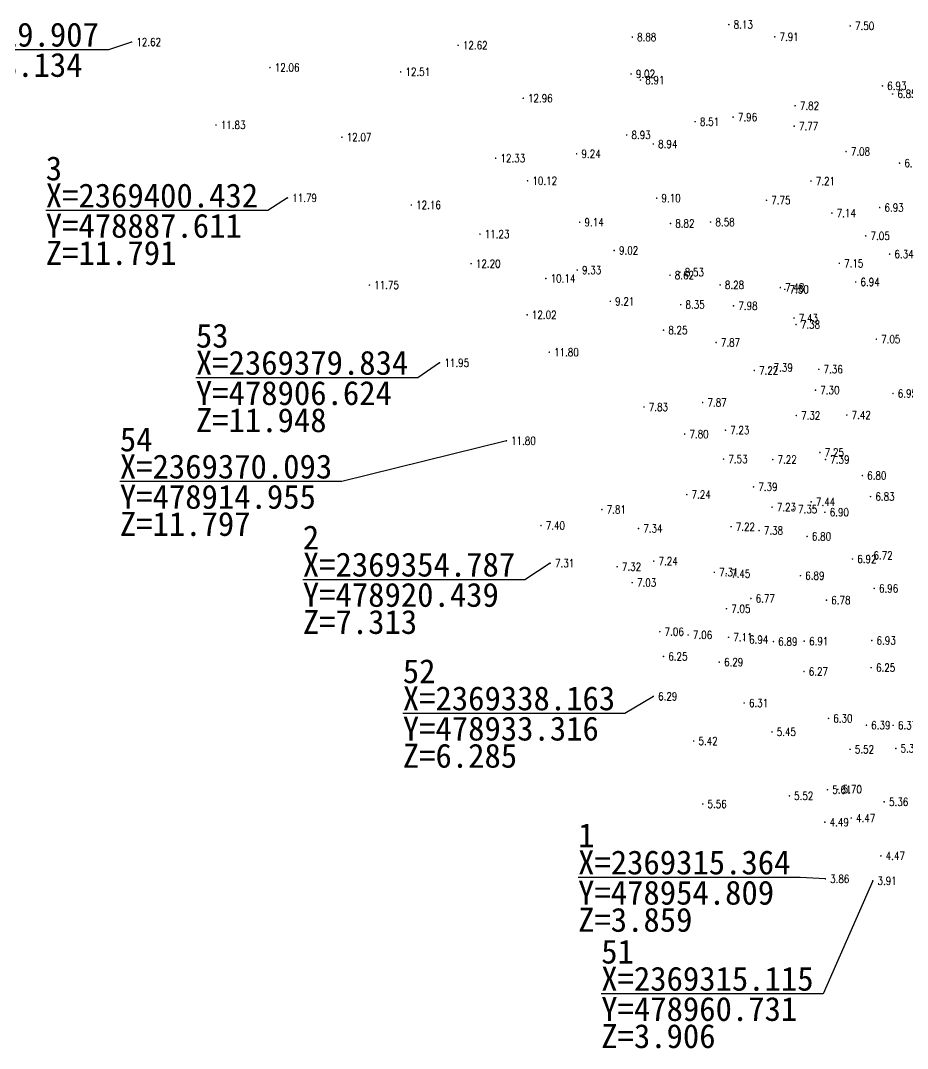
# Model space of a CAD drawing. Extents: x 478634 to 479141, y 2369294 to 2369803.
# Drawn here: x 478854.3 to 478965.1, y 2369294.2 to 2369422.6 of the extents above; entities that cross this region are included whole.
import ezdxf
from ezdxf.enums import TextEntityAlignment as Align

# ---------------------------------------------------------------- set-up
doc = ezdxf.new("R2010")
doc.units = 0
doc.header["$LTSCALE"] = 0.5
doc.layers.get('0').update_dxf_attribs({"linetype": 'CONTINUOUS'})
doc.layers.add('GCD', color=1, linetype='CONTINUOUS')
doc.styles.add('HZ', font='rs.shx', dxfattribs={"width": 0.8, "bigfont": 'hztxt.shx'})
doc.styles.add('宋体', font='')
doc.styles.get('宋体').set_extended_font_data('SimSun')

# ---------------------------------------------------------------- blocks, each defined once
blk = doc.blocks.new('GC200')
at = {"linetype": 'Continuous', "const_width": 0.2, "flags": 128}
blk.add_lwpolyline([(-0.1, 0, 1), (0.1, 0, 1)], format="xyb", close=True, dxfattribs=at)

msp = doc.modelspace()

# ---------------------------------------------------------------- linework, layer by layer
at = {"linetype": 'Continuous'}
for p, q in [((478865.25, 2369418.95), (478837.52, 2369418.95)), ((478868.13, 2369419.91, 12.62), (478865.25, 2369418.95)), ((478887.61, 2369400.43, 11.79), (478885.14, 2369398.85)), ((478885.14, 2369398.85), (478857.41, 2369398.85)), ((478906.62, 2369379.83, 11.95), (478903.9, 2369377.95)), ((478903.9, 2369377.95), (478876.17, 2369377.95)), ((478914.96, 2369370.09, 11.8), (478894.4, 2369364.99)), ((478894.4, 2369364.99), (478866.67, 2369364.99)), ((478920.44, 2369354.79, 7.31), (478917.26, 2369352.74)), ((478917.26, 2369352.74), (478889.53, 2369352.74)), ((478933.32, 2369338.16, 6.29), (478929.76, 2369336.03)), ((478929.76, 2369336.03), (478902.02, 2369336.03)), ((478951.65, 2369315.53), (478923.92, 2369315.53)), ((478954.81, 2369315.36, 3.86), (478951.65, 2369315.53)), ((478960.73, 2369315.12, 3.91), (478954.54, 2369301)), ((478954.54, 2369301), (478926.81, 2369301))]:
    msp.add_line(p, q, dxfattribs=at)

# ---------------------------------------------------------------- block references
at = {"layer": 'GCD', "linetype": 'Continuous'}
ref = msp.add_blockref('GC200', (478942.75, 2369422.09, 8.13), dxfattribs=dict(at, xscale=0.5, yscale=0.5, zscale=0.5))
ref.add_attrib('height', '8.13', dxfattribs={"linetype": 'Continuous', "height": 1, "style": 'HZ', "width": 0.8}).set_placement((478943.35, 2369422.09, 8.13), align=Align.MIDDLE_LEFT)
ref = msp.add_blockref('GC200', (478957.92, 2369421.92, 7.5), dxfattribs=dict(at, xscale=0.5, yscale=0.5, zscale=0.5))
ref.add_attrib('height', '7.50', dxfattribs={"linetype": 'Continuous', "height": 1, "style": 'HZ', "width": 0.8}).set_placement((478958.52, 2369421.92, 7.5), align=Align.MIDDLE_LEFT)
ref = msp.add_blockref('GC200', (478868.13, 2369419.91, 12.62), dxfattribs=dict(at, xscale=0.5, yscale=0.5, zscale=0.5))
ref.add_attrib('height', '12.62', dxfattribs={"linetype": 'Continuous', "height": 1, "style": 'HZ', "width": 0.8}).set_placement((478868.73, 2369419.91, 12.62), align=Align.MIDDLE_LEFT)
ref = msp.add_blockref('GC200', (478930.69, 2369420.53, 8.88), dxfattribs=dict(at, xscale=0.5, yscale=0.5, zscale=0.5))
ref.add_attrib('height', '8.88', dxfattribs={"linetype": 'Continuous', "height": 1, "style": 'HZ', "width": 0.8}).set_placement((478931.29, 2369420.53, 8.88), align=Align.MIDDLE_LEFT)
ref = msp.add_blockref('GC200', (478948.49, 2369420.56, 7.91), dxfattribs=dict(at, xscale=0.5, yscale=0.5, zscale=0.5))
ref.add_attrib('height', '7.91', dxfattribs={"linetype": 'Continuous', "height": 1, "style": 'HZ', "width": 0.8}).set_placement((478949.09, 2369420.56, 7.91), align=Align.MIDDLE_LEFT)
ref = msp.add_blockref('GC200', (478908.93, 2369419.5, 12.62), dxfattribs=dict(at, xscale=0.5, yscale=0.5, zscale=0.5))
ref.add_attrib('height', '12.62', dxfattribs={"linetype": 'Continuous', "height": 1, "style": 'HZ', "width": 0.8}).set_placement((478909.53, 2369419.5, 12.62), align=Align.MIDDLE_LEFT)
ref = msp.add_blockref('GC200', (478885.42, 2369416.72, 12.06), dxfattribs=dict(at, xscale=0.5, yscale=0.5, zscale=0.5))
ref.add_attrib('height', '12.06', dxfattribs={"linetype": 'Continuous', "height": 1, "style": 'HZ', "width": 0.8}).set_placement((478886.02, 2369416.72, 12.06), align=Align.MIDDLE_LEFT)
ref = msp.add_blockref('GC200', (478901.75, 2369416.18, 12.51), dxfattribs=dict(at, xscale=0.5, yscale=0.5, zscale=0.5))
ref.add_attrib('height', '12.51', dxfattribs={"linetype": 'Continuous', "height": 1, "style": 'HZ', "width": 0.8}).set_placement((478902.35, 2369416.18, 12.51), align=Align.MIDDLE_LEFT)
ref = msp.add_blockref('GC200', (478930.54, 2369415.92, 9.02), dxfattribs=dict(at, xscale=0.5, yscale=0.5, zscale=0.5))
ref.add_attrib('height', '9.02', dxfattribs={"linetype": 'Continuous', "height": 1, "style": 'HZ', "width": 0.8}).set_placement((478931.14, 2369415.92, 9.02), align=Align.MIDDLE_LEFT)
ref = msp.add_blockref('GC200', (478931.71, 2369415.16, 8.91), dxfattribs=dict(at, xscale=0.5, yscale=0.5, zscale=0.5))
ref.add_attrib('height', '8.91', dxfattribs={"linetype": 'Continuous', "height": 1, "style": 'HZ', "width": 0.8}).set_placement((478932.31, 2369415.16, 8.91), align=Align.MIDDLE_LEFT)
ref = msp.add_blockref('GC200', (478961.94, 2369414.43, 6.93), dxfattribs=dict(at, xscale=0.5, yscale=0.5, zscale=0.5))
ref.add_attrib('height', '6.93', dxfattribs={"linetype": 'Continuous', "height": 1, "style": 'HZ', "width": 0.8}).set_placement((478962.54, 2369414.43, 6.93), align=Align.MIDDLE_LEFT)
ref = msp.add_blockref('GC200', (478963.21, 2369413.42, 6.85), dxfattribs=dict(at, xscale=0.5, yscale=0.5, zscale=0.5))
ref.add_attrib('height', '6.85', dxfattribs={"linetype": 'Continuous', "height": 1, "style": 'HZ', "width": 0.8}).set_placement((478963.81, 2369413.42, 6.85), align=Align.MIDDLE_LEFT)
ref = msp.add_blockref('GC200', (478917.06, 2369412.89, 12.96), dxfattribs=dict(at, xscale=0.5, yscale=0.5, zscale=0.5))
ref.add_attrib('height', '12.96', dxfattribs={"linetype": 'Continuous', "height": 1, "style": 'HZ', "width": 0.8}).set_placement((478917.66, 2369412.89, 12.96), align=Align.MIDDLE_LEFT)
ref = msp.add_blockref('GC200', (478951.03, 2369411.95, 7.82), dxfattribs=dict(at, xscale=0.5, yscale=0.5, zscale=0.5))
ref.add_attrib('height', '7.82', dxfattribs={"linetype": 'Continuous', "height": 1, "style": 'HZ', "width": 0.8}).set_placement((478951.63, 2369411.95, 7.82), align=Align.MIDDLE_LEFT)
ref = msp.add_blockref('GC200', (478878.68, 2369409.55, 11.83), dxfattribs=dict(at, xscale=0.5, yscale=0.5, zscale=0.5))
ref.add_attrib('height', '11.83', dxfattribs={"linetype": 'Continuous', "height": 1, "style": 'HZ', "width": 0.8}).set_placement((478879.28, 2369409.55, 11.83), align=Align.MIDDLE_LEFT)
ref = msp.add_blockref('GC200', (478938.54, 2369409.96, 8.51), dxfattribs=dict(at, xscale=0.5, yscale=0.5, zscale=0.5))
ref.add_attrib('height', '8.51', dxfattribs={"linetype": 'Continuous', "height": 1, "style": 'HZ', "width": 0.8}).set_placement((478939.14, 2369409.96, 8.51), align=Align.MIDDLE_LEFT)
ref = msp.add_blockref('GC200', (478943.29, 2369410.53, 7.96), dxfattribs=dict(at, xscale=0.5, yscale=0.5, zscale=0.5))
ref.add_attrib('height', '7.96', dxfattribs={"linetype": 'Continuous', "height": 1, "style": 'HZ', "width": 0.8}).set_placement((478943.89, 2369410.53, 7.96), align=Align.MIDDLE_LEFT)
ref = msp.add_blockref('GC200', (478929.99, 2369408.3, 8.93), dxfattribs=dict(at, xscale=0.5, yscale=0.5, zscale=0.5))
ref.add_attrib('height', '8.93', dxfattribs={"linetype": 'Continuous', "height": 1, "style": 'HZ', "width": 0.8}).set_placement((478930.59, 2369408.3, 8.93), align=Align.MIDDLE_LEFT)
ref = msp.add_blockref('GC200', (478950.92, 2369409.4, 7.77), dxfattribs=dict(at, xscale=0.5, yscale=0.5, zscale=0.5))
ref.add_attrib('height', '7.77', dxfattribs={"linetype": 'Continuous', "height": 1, "style": 'HZ', "width": 0.8}).set_placement((478951.52, 2369409.4, 7.77), align=Align.MIDDLE_LEFT)
ref = msp.add_blockref('GC200', (478894.41, 2369408.02, 12.07), dxfattribs=dict(at, xscale=0.5, yscale=0.5, zscale=0.5))
ref.add_attrib('height', '12.07', dxfattribs={"linetype": 'Continuous', "height": 1, "style": 'HZ', "width": 0.8}).set_placement((478895.01, 2369408.02, 12.07), align=Align.MIDDLE_LEFT)
ref = msp.add_blockref('GC200', (478933.32, 2369407.17, 8.94), dxfattribs=dict(at, xscale=0.5, yscale=0.5, zscale=0.5))
ref.add_attrib('height', '8.94', dxfattribs={"linetype": 'Continuous', "height": 1, "style": 'HZ', "width": 0.8}).set_placement((478933.92, 2369407.17, 8.94), align=Align.MIDDLE_LEFT)
ref = msp.add_blockref('GC200', (478923.74, 2369405.94, 9.24), dxfattribs=dict(at, xscale=0.5, yscale=0.5, zscale=0.5))
ref.add_attrib('height', '9.24', dxfattribs={"linetype": 'Continuous', "height": 1, "style": 'HZ', "width": 0.8}).set_placement((478924.34, 2369405.94, 9.24), align=Align.MIDDLE_LEFT)
ref = msp.add_blockref('GC200', (478957.4, 2369406.23, 7.08), dxfattribs=dict(at, xscale=0.5, yscale=0.5, zscale=0.5))
ref.add_attrib('height', '7.08', dxfattribs={"linetype": 'Continuous', "height": 1, "style": 'HZ', "width": 0.8}).set_placement((478958, 2369406.23, 7.08), align=Align.MIDDLE_LEFT)
ref = msp.add_blockref('GC200', (478913.62, 2369405.39, 12.33), dxfattribs=dict(at, xscale=0.5, yscale=0.5, zscale=0.5))
ref.add_attrib('height', '12.33', dxfattribs={"linetype": 'Continuous', "height": 1, "style": 'HZ', "width": 0.8}).set_placement((478914.22, 2369405.39, 12.33), align=Align.MIDDLE_LEFT)
ref = msp.add_blockref('GC200', (478964.08, 2369404.78, 6.61), dxfattribs=dict(at, xscale=0.5, yscale=0.5, zscale=0.5))
ref.add_attrib('height', '6.61', dxfattribs={"linetype": 'Continuous', "height": 1, "style": 'HZ', "width": 0.8}).set_placement((478964.68, 2369404.78, 6.61), align=Align.MIDDLE_LEFT)
ref = msp.add_blockref('GC200', (478917.61, 2369402.57, 10.12), dxfattribs=dict(at, xscale=0.5, yscale=0.5, zscale=0.5))
ref.add_attrib('height', '10.12', dxfattribs={"linetype": 'Continuous', "height": 1, "style": 'HZ', "width": 0.8}).set_placement((478918.21, 2369402.57, 10.12), align=Align.MIDDLE_LEFT)
ref = msp.add_blockref('GC200', (478953.02, 2369402.54, 7.21), dxfattribs=dict(at, xscale=0.5, yscale=0.5, zscale=0.5))
ref.add_attrib('height', '7.21', dxfattribs={"linetype": 'Continuous', "height": 1, "style": 'HZ', "width": 0.8}).set_placement((478953.62, 2369402.54, 7.21), align=Align.MIDDLE_LEFT)
ref = msp.add_blockref('GC200', (478887.61, 2369400.43, 11.79), dxfattribs=dict(at, xscale=0.5, yscale=0.5, zscale=0.5))
ref.add_attrib('height', '11.79', dxfattribs={"linetype": 'Continuous', "height": 1, "style": 'HZ', "width": 0.8}).set_placement((478888.21, 2369400.43, 11.79), align=Align.MIDDLE_LEFT)
ref = msp.add_blockref('GC200', (478903.08, 2369399.55, 12.16), dxfattribs=dict(at, xscale=0.5, yscale=0.5, zscale=0.5))
ref.add_attrib('height', '12.16', dxfattribs={"linetype": 'Continuous', "height": 1, "style": 'HZ', "width": 0.8}).set_placement((478903.68, 2369399.55, 12.16), align=Align.MIDDLE_LEFT)
ref = msp.add_blockref('GC200', (478933.74, 2369400.41, 9.1), dxfattribs=dict(at, xscale=0.5, yscale=0.5, zscale=0.5))
ref.add_attrib('height', '9.10', dxfattribs={"linetype": 'Continuous', "height": 1, "style": 'HZ', "width": 0.8}).set_placement((478934.34, 2369400.41, 9.1), align=Align.MIDDLE_LEFT)
ref = msp.add_blockref('GC200', (478947.45, 2369400.14, 7.75), dxfattribs=dict(at, xscale=0.5, yscale=0.5, zscale=0.5))
ref.add_attrib('height', '7.75', dxfattribs={"linetype": 'Continuous', "height": 1, "style": 'HZ', "width": 0.8}).set_placement((478948.05, 2369400.14, 7.75), align=Align.MIDDLE_LEFT)
ref = msp.add_blockref('GC200', (478961.6, 2369399.23, 6.93), dxfattribs=dict(at, xscale=0.5, yscale=0.5, zscale=0.5))
ref.add_attrib('height', '6.93', dxfattribs={"linetype": 'Continuous', "height": 1, "style": 'HZ', "width": 0.8}).set_placement((478962.2, 2369399.23, 6.93), align=Align.MIDDLE_LEFT)
ref = msp.add_blockref('GC200', (478955.63, 2369398.54, 7.14), dxfattribs=dict(at, xscale=0.5, yscale=0.5, zscale=0.5))
ref.add_attrib('height', '7.14', dxfattribs={"linetype": 'Continuous', "height": 1, "style": 'HZ', "width": 0.8}).set_placement((478956.23, 2369398.54, 7.14), align=Align.MIDDLE_LEFT)
ref = msp.add_blockref('GC200', (478924.12, 2369397.39, 9.13), dxfattribs=dict(at, xscale=0.5, yscale=0.5, zscale=0.5))
ref.add_attrib('height', '9.14', dxfattribs={"linetype": 'Continuous', "height": 1, "style": 'HZ', "width": 0.8}).set_placement((478924.72, 2369397.39, 9.13), align=Align.MIDDLE_LEFT)
ref = msp.add_blockref('GC200', (478935.46, 2369397.24, 8.82), dxfattribs=dict(at, xscale=0.5, yscale=0.5, zscale=0.5))
ref.add_attrib('height', '8.82', dxfattribs={"linetype": 'Continuous', "height": 1, "style": 'HZ', "width": 0.8}).set_placement((478936.06, 2369397.24, 8.82), align=Align.MIDDLE_LEFT)
ref = msp.add_blockref('GC200', (478940.47, 2369397.42, 8.58), dxfattribs=dict(at, xscale=0.5, yscale=0.5, zscale=0.5))
ref.add_attrib('height', '8.58', dxfattribs={"linetype": 'Continuous', "height": 1, "style": 'HZ', "width": 0.8}).set_placement((478941.08, 2369397.42, 8.58), align=Align.MIDDLE_LEFT)
ref = msp.add_blockref('GC200', (478911.66, 2369395.91, 11.23), dxfattribs=dict(at, xscale=0.5, yscale=0.5, zscale=0.5))
ref.add_attrib('height', '11.23', dxfattribs={"linetype": 'Continuous', "height": 1, "style": 'HZ', "width": 0.8}).set_placement((478912.26, 2369395.91, 11.23), align=Align.MIDDLE_LEFT)
ref = msp.add_blockref('GC200', (478959.86, 2369395.69, 7.05), dxfattribs=dict(at, xscale=0.5, yscale=0.5, zscale=0.5))
ref.add_attrib('height', '7.05', dxfattribs={"linetype": 'Continuous', "height": 1, "style": 'HZ', "width": 0.8}).set_placement((478960.46, 2369395.69, 7.05), align=Align.MIDDLE_LEFT)
ref = msp.add_blockref('GC200', (478928.43, 2369393.87, 9.02), dxfattribs=dict(at, xscale=0.5, yscale=0.5, zscale=0.5))
ref.add_attrib('height', '9.02', dxfattribs={"linetype": 'Continuous', "height": 1, "style": 'HZ', "width": 0.8}).set_placement((478929.03, 2369393.87, 9.02), align=Align.MIDDLE_LEFT)
ref = msp.add_blockref('GC200', (478962.84, 2369393.42, 6.34), dxfattribs=dict(at, xscale=0.5, yscale=0.5, zscale=0.5))
ref.add_attrib('height', '6.34', dxfattribs={"linetype": 'Continuous', "height": 1, "style": 'HZ', "width": 0.8}).set_placement((478963.44, 2369393.42, 6.34), align=Align.MIDDLE_LEFT)
ref = msp.add_blockref('GC200', (478910.55, 2369392.22, 12.2), dxfattribs=dict(at, xscale=0.5, yscale=0.5, zscale=0.5))
ref.add_attrib('height', '12.20', dxfattribs={"linetype": 'Continuous', "height": 1, "style": 'HZ', "width": 0.8}).set_placement((478911.15, 2369392.22, 12.2), align=Align.MIDDLE_LEFT)
ref = msp.add_blockref('GC200', (478956.56, 2369392.26, 7.15), dxfattribs=dict(at, xscale=0.5, yscale=0.5, zscale=0.5))
ref.add_attrib('height', '7.15', dxfattribs={"linetype": 'Continuous', "height": 1, "style": 'HZ', "width": 0.8}).set_placement((478957.16, 2369392.26, 7.15), align=Align.MIDDLE_LEFT)
ref = msp.add_blockref('GC200', (478919.89, 2369390.37, 10.14), dxfattribs=dict(at, xscale=0.5, yscale=0.5, zscale=0.5))
ref.add_attrib('height', '10.14', dxfattribs={"linetype": 'Continuous', "height": 1, "style": 'HZ', "width": 0.8}).set_placement((478920.49, 2369390.37, 10.14), align=Align.MIDDLE_LEFT)
ref = msp.add_blockref('GC200', (478923.81, 2369391.42, 9.33), dxfattribs=dict(at, xscale=0.5, yscale=0.5, zscale=0.5))
ref.add_attrib('height', '9.33', dxfattribs={"linetype": 'Continuous', "height": 1, "style": 'HZ', "width": 0.8}).set_placement((478924.41, 2369391.42, 9.33), align=Align.MIDDLE_LEFT)
ref = msp.add_blockref('GC200', (478935.4, 2369390.78, 8.62), dxfattribs=dict(at, xscale=0.5, yscale=0.5, zscale=0.5))
ref.add_attrib('height', '8.62', dxfattribs={"linetype": 'Continuous', "height": 1, "style": 'HZ', "width": 0.8}).set_placement((478936, 2369390.78, 8.62), align=Align.MIDDLE_LEFT)
ref = msp.add_blockref('GC200', (478936.64, 2369391.15, 8.53), dxfattribs=dict(at, xscale=0.5, yscale=0.5, zscale=0.5))
ref.add_attrib('height', '8.53', dxfattribs={"linetype": 'Continuous', "height": 1, "style": 'HZ', "width": 0.8}).set_placement((478937.24, 2369391.15, 8.53), align=Align.MIDDLE_LEFT)
ref = msp.add_blockref('GC200', (478897.85, 2369389.55, 11.74), dxfattribs=dict(at, xscale=0.5, yscale=0.5, zscale=0.5))
ref.add_attrib('height', '11.75', dxfattribs={"linetype": 'Continuous', "height": 1, "style": 'HZ', "width": 0.8}).set_placement((478898.45, 2369389.55, 11.74), align=Align.MIDDLE_LEFT)
ref = msp.add_blockref('GC200', (478941.66, 2369389.56, 8.28), dxfattribs=dict(at, xscale=0.5, yscale=0.5, zscale=0.5))
ref.add_attrib('height', '8.28', dxfattribs={"linetype": 'Continuous', "height": 1, "style": 'HZ', "width": 0.8}).set_placement((478942.26, 2369389.56, 8.28), align=Align.MIDDLE_LEFT)
ref = msp.add_blockref('GC200', (478949.19, 2369389.23, 7.48), dxfattribs=dict(at, xscale=0.5, yscale=0.5, zscale=0.5))
ref.add_attrib('height', '7.48', dxfattribs={"linetype": 'Continuous', "height": 1, "style": 'HZ', "width": 0.8}).set_placement((478949.79, 2369389.23, 7.48), align=Align.MIDDLE_LEFT)
ref = msp.add_blockref('GC200', (478949.74, 2369389.01, 7.5), dxfattribs=dict(at, xscale=0.5, yscale=0.5, zscale=0.5))
ref.add_attrib('height', '7.50', dxfattribs={"linetype": 'Continuous', "height": 1, "style": 'HZ', "width": 0.8}).set_placement((478950.34, 2369389.01, 7.5), align=Align.MIDDLE_LEFT)
ref = msp.add_blockref('GC200', (478958.6, 2369389.93, 6.94), dxfattribs=dict(at, xscale=0.5, yscale=0.5, zscale=0.5))
ref.add_attrib('height', '6.94', dxfattribs={"linetype": 'Continuous', "height": 1, "style": 'HZ', "width": 0.8}).set_placement((478959.2, 2369389.93, 6.94), align=Align.MIDDLE_LEFT)
ref = msp.add_blockref('GC200', (478927.95, 2369387.51, 9.21), dxfattribs=dict(at, xscale=0.5, yscale=0.5, zscale=0.5))
ref.add_attrib('height', '9.21', dxfattribs={"linetype": 'Continuous', "height": 1, "style": 'HZ', "width": 0.8}).set_placement((478928.55, 2369387.51, 9.21), align=Align.MIDDLE_LEFT)
ref = msp.add_blockref('GC200', (478936.74, 2369387.1, 8.35), dxfattribs=dict(at, xscale=0.5, yscale=0.5, zscale=0.5))
ref.add_attrib('height', '8.35', dxfattribs={"linetype": 'Continuous', "height": 1, "style": 'HZ', "width": 0.8}).set_placement((478937.34, 2369387.1, 8.35), align=Align.MIDDLE_LEFT)
ref = msp.add_blockref('GC200', (478943.34, 2369386.95, 7.98), dxfattribs=dict(at, xscale=0.5, yscale=0.5, zscale=0.5))
ref.add_attrib('height', '7.98', dxfattribs={"linetype": 'Continuous', "height": 1, "style": 'HZ', "width": 0.8}).set_placement((478943.94, 2369386.95, 7.98), align=Align.MIDDLE_LEFT)
ref = msp.add_blockref('GC200', (478917.55, 2369385.83, 12.02), dxfattribs=dict(at, xscale=0.5, yscale=0.5, zscale=0.5))
ref.add_attrib('height', '12.02', dxfattribs={"linetype": 'Continuous', "height": 1, "style": 'HZ', "width": 0.8}).set_placement((478918.15, 2369385.83, 12.02), align=Align.MIDDLE_LEFT)
ref = msp.add_blockref('GC200', (478950.89, 2369385.42, 7.43), dxfattribs=dict(at, xscale=0.5, yscale=0.5, zscale=0.5))
ref.add_attrib('height', '7.43', dxfattribs={"linetype": 'Continuous', "height": 1, "style": 'HZ', "width": 0.8}).set_placement((478951.49, 2369385.42, 7.43), align=Align.MIDDLE_LEFT)
ref = msp.add_blockref('GC200', (478934.59, 2369383.92, 8.25), dxfattribs=dict(at, xscale=0.5, yscale=0.5, zscale=0.5))
ref.add_attrib('height', '8.25', dxfattribs={"linetype": 'Continuous', "height": 1, "style": 'HZ', "width": 0.8}).set_placement((478935.19, 2369383.92, 8.25), align=Align.MIDDLE_LEFT)
ref = msp.add_blockref('GC200', (478951.15, 2369384.61, 7.38), dxfattribs=dict(at, xscale=0.5, yscale=0.5, zscale=0.5))
ref.add_attrib('height', '7.38', dxfattribs={"linetype": 'Continuous', "height": 1, "style": 'HZ', "width": 0.8}).set_placement((478951.75, 2369384.61, 7.38), align=Align.MIDDLE_LEFT)
ref = msp.add_blockref('GC200', (478961.18, 2369382.79, 7.05), dxfattribs=dict(at, xscale=0.5, yscale=0.5, zscale=0.5))
ref.add_attrib('height', '7.05', dxfattribs={"linetype": 'Continuous', "height": 1, "style": 'HZ', "width": 0.8}).set_placement((478961.78, 2369382.79, 7.05), align=Align.MIDDLE_LEFT)
ref = msp.add_blockref('GC200', (478941.16, 2369382.37, 7.87), dxfattribs=dict(at, xscale=0.5, yscale=0.5, zscale=0.5))
ref.add_attrib('height', '7.87', dxfattribs={"linetype": 'Continuous', "height": 1, "style": 'HZ', "width": 0.8}).set_placement((478941.76, 2369382.37, 7.87), align=Align.MIDDLE_LEFT)
ref = msp.add_blockref('GC200', (478920.32, 2369381.16, 11.8), dxfattribs=dict(at, xscale=0.5, yscale=0.5, zscale=0.5))
ref.add_attrib('height', '11.80', dxfattribs={"linetype": 'Continuous', "height": 1, "style": 'HZ', "width": 0.8}).set_placement((478920.92, 2369381.16, 11.8), align=Align.MIDDLE_LEFT)
ref = msp.add_blockref('GC200', (478906.62, 2369379.83, 11.95), dxfattribs=dict(at, xscale=0.5, yscale=0.5, zscale=0.5))
ref.add_attrib('height', '11.95', dxfattribs={"linetype": 'Continuous', "height": 1, "style": 'HZ', "width": 0.8}).set_placement((478907.22, 2369379.83, 11.95), align=Align.MIDDLE_LEFT)
ref = msp.add_blockref('GC200', (478945.93, 2369378.88, 7.22), dxfattribs=dict(at, xscale=0.5, yscale=0.5, zscale=0.5))
ref.add_attrib('height', '7.22', dxfattribs={"linetype": 'Continuous', "height": 1, "style": 'HZ', "width": 0.8}).set_placement((478946.53, 2369378.88, 7.22), align=Align.MIDDLE_LEFT)
ref = msp.add_blockref('GC200', (478947.75, 2369379.24, 7.39), dxfattribs=dict(at, xscale=0.5, yscale=0.5, zscale=0.5))
ref.add_attrib('height', '7.39', dxfattribs={"linetype": 'Continuous', "height": 1, "style": 'HZ', "width": 0.8}).set_placement((478948.35, 2369379.24, 7.39), align=Align.MIDDLE_LEFT)
ref = msp.add_blockref('GC200', (478953.99, 2369379.02, 7.36), dxfattribs=dict(at, xscale=0.5, yscale=0.5, zscale=0.5))
ref.add_attrib('height', '7.36', dxfattribs={"linetype": 'Continuous', "height": 1, "style": 'HZ', "width": 0.8}).set_placement((478954.59, 2369379.02, 7.36), align=Align.MIDDLE_LEFT)
ref = msp.add_blockref('GC200', (478953.58, 2369376.42, 7.3), dxfattribs=dict(at, xscale=0.5, yscale=0.5, zscale=0.5))
ref.add_attrib('height', '7.30', dxfattribs={"linetype": 'Continuous', "height": 1, "style": 'HZ', "width": 0.8}).set_placement((478954.18, 2369376.42, 7.3), align=Align.MIDDLE_LEFT)
ref = msp.add_blockref('GC200', (478939.48, 2369374.87, 7.87), dxfattribs=dict(at, xscale=0.5, yscale=0.5, zscale=0.5))
ref.add_attrib('height', '7.87', dxfattribs={"linetype": 'Continuous', "height": 1, "style": 'HZ', "width": 0.8}).set_placement((478940.08, 2369374.87, 7.87), align=Align.MIDDLE_LEFT)
ref = msp.add_blockref('GC200', (478963.26, 2369376, 6.95), dxfattribs=dict(at, xscale=0.5, yscale=0.5, zscale=0.5))
ref.add_attrib('height', '6.95', dxfattribs={"linetype": 'Continuous', "height": 1, "style": 'HZ', "width": 0.8}).set_placement((478963.86, 2369376, 6.95), align=Align.MIDDLE_LEFT)
ref = msp.add_blockref('GC200', (478932.15, 2369374.31, 7.83), dxfattribs=dict(at, xscale=0.5, yscale=0.5, zscale=0.5))
ref.add_attrib('height', '7.83', dxfattribs={"linetype": 'Continuous', "height": 1, "style": 'HZ', "width": 0.8}).set_placement((478932.75, 2369374.31, 7.83), align=Align.MIDDLE_LEFT)
ref = msp.add_blockref('GC200', (478951.18, 2369373.25, 7.32), dxfattribs=dict(at, xscale=0.5, yscale=0.5, zscale=0.5))
ref.add_attrib('height', '7.32', dxfattribs={"linetype": 'Continuous', "height": 1, "style": 'HZ', "width": 0.8}).set_placement((478951.78, 2369373.25, 7.32), align=Align.MIDDLE_LEFT)
ref = msp.add_blockref('GC200', (478957.49, 2369373.31, 7.42), dxfattribs=dict(at, xscale=0.5, yscale=0.5, zscale=0.5))
ref.add_attrib('height', '7.42', dxfattribs={"linetype": 'Continuous', "height": 1, "style": 'HZ', "width": 0.8}).set_placement((478958.09, 2369373.31, 7.42), align=Align.MIDDLE_LEFT)
ref = msp.add_blockref('GC200', (478937.23, 2369370.93, 7.8), dxfattribs=dict(at, xscale=0.5, yscale=0.5, zscale=0.5))
ref.add_attrib('height', '7.80', dxfattribs={"linetype": 'Continuous', "height": 1, "style": 'HZ', "width": 0.8}).set_placement((478937.83, 2369370.93, 7.8), align=Align.MIDDLE_LEFT)
ref = msp.add_blockref('GC200', (478942.33, 2369371.41, 7.23), dxfattribs=dict(at, xscale=0.5, yscale=0.5, zscale=0.5))
ref.add_attrib('height', '7.23', dxfattribs={"linetype": 'Continuous', "height": 1, "style": 'HZ', "width": 0.8}).set_placement((478942.92, 2369371.41, 7.23), align=Align.MIDDLE_LEFT)
ref = msp.add_blockref('GC200', (478914.96, 2369370.09, 11.8), dxfattribs=dict(at, xscale=0.5, yscale=0.5, zscale=0.5))
ref.add_attrib('height', '11.80', dxfattribs={"linetype": 'Continuous', "height": 1, "style": 'HZ', "width": 0.8}).set_placement((478915.55, 2369370.09, 11.8), align=Align.MIDDLE_LEFT)
ref = msp.add_blockref('GC200', (478954.13, 2369368.63, 7.25), dxfattribs=dict(at, xscale=0.5, yscale=0.5, zscale=0.5))
ref.add_attrib('height', '7.25', dxfattribs={"linetype": 'Continuous', "height": 1, "style": 'HZ', "width": 0.8}).set_placement((478954.73, 2369368.63, 7.25), align=Align.MIDDLE_LEFT)
ref = msp.add_blockref('GC200', (478942.09, 2369367.81, 7.53), dxfattribs=dict(at, xscale=0.5, yscale=0.5, zscale=0.5))
ref.add_attrib('height', '7.53', dxfattribs={"linetype": 'Continuous', "height": 1, "style": 'HZ', "width": 0.8}).set_placement((478942.69, 2369367.81, 7.53), align=Align.MIDDLE_LEFT)
ref = msp.add_blockref('GC200', (478948.24, 2369367.74, 7.22), dxfattribs=dict(at, xscale=0.5, yscale=0.5, zscale=0.5))
ref.add_attrib('height', '7.22', dxfattribs={"linetype": 'Continuous', "height": 1, "style": 'HZ', "width": 0.8}).set_placement((478948.84, 2369367.74, 7.22), align=Align.MIDDLE_LEFT)
ref = msp.add_blockref('GC200', (478954.83, 2369367.75, 7.38), dxfattribs=dict(at, xscale=0.5, yscale=0.5, zscale=0.5))
ref.add_attrib('height', '7.39', dxfattribs={"linetype": 'Continuous', "height": 1, "style": 'HZ', "width": 0.8}).set_placement((478955.43, 2369367.75, 7.38), align=Align.MIDDLE_LEFT)
ref = msp.add_blockref('GC200', (478959.44, 2369365.75, 6.79), dxfattribs=dict(at, xscale=0.5, yscale=0.5, zscale=0.5))
ref.add_attrib('height', '6.80', dxfattribs={"linetype": 'Continuous', "height": 1, "style": 'HZ', "width": 0.8}).set_placement((478960.04, 2369365.75, 6.79), align=Align.MIDDLE_LEFT)
ref = msp.add_blockref('GC200', (478937.5, 2369363.37, 7.24), dxfattribs=dict(at, xscale=0.5, yscale=0.5, zscale=0.5))
ref.add_attrib('height', '7.24', dxfattribs={"linetype": 'Continuous', "height": 1, "style": 'HZ', "width": 0.8}).set_placement((478938.1, 2369363.37, 7.24), align=Align.MIDDLE_LEFT)
ref = msp.add_blockref('GC200', (478945.84, 2369364.33, 7.39), dxfattribs=dict(at, xscale=0.5, yscale=0.5, zscale=0.5))
ref.add_attrib('height', '7.39', dxfattribs={"linetype": 'Continuous', "height": 1, "style": 'HZ', "width": 0.8}).set_placement((478946.44, 2369364.33, 7.39), align=Align.MIDDLE_LEFT)
ref = msp.add_blockref('GC200', (478953.04, 2369362.46, 7.44), dxfattribs=dict(at, xscale=0.5, yscale=0.5, zscale=0.5))
ref.add_attrib('height', '7.44', dxfattribs={"linetype": 'Continuous', "height": 1, "style": 'HZ', "width": 0.8}).set_placement((478953.64, 2369362.46, 7.44), align=Align.MIDDLE_LEFT)
ref = msp.add_blockref('GC200', (478960.46, 2369363.12, 6.83), dxfattribs=dict(at, xscale=0.5, yscale=0.5, zscale=0.5))
ref.add_attrib('height', '6.83', dxfattribs={"linetype": 'Continuous', "height": 1, "style": 'HZ', "width": 0.8}).set_placement((478961.06, 2369363.12, 6.83), align=Align.MIDDLE_LEFT)
ref = msp.add_blockref('GC200', (478926.89, 2369361.5, 7.81), dxfattribs=dict(at, xscale=0.5, yscale=0.5, zscale=0.5))
ref.add_attrib('height', '7.81', dxfattribs={"linetype": 'Continuous', "height": 1, "style": 'HZ', "width": 0.8}).set_placement((478927.49, 2369361.5, 7.81), align=Align.MIDDLE_LEFT)
ref = msp.add_blockref('GC200', (478948.15, 2369361.8, 7.23), dxfattribs=dict(at, xscale=0.5, yscale=0.5, zscale=0.5))
ref.add_attrib('height', '7.23', dxfattribs={"linetype": 'Continuous', "height": 1, "style": 'HZ', "width": 0.8}).set_placement((478948.75, 2369361.8, 7.23), align=Align.MIDDLE_LEFT)
ref = msp.add_blockref('GC200', (478950.8, 2369361.53, 7.35), dxfattribs=dict(at, xscale=0.5, yscale=0.5, zscale=0.5))
ref.add_attrib('height', '7.35', dxfattribs={"linetype": 'Continuous', "height": 1, "style": 'HZ', "width": 0.8}).set_placement((478951.4, 2369361.53, 7.35), align=Align.MIDDLE_LEFT)
ref = msp.add_blockref('GC200', (478954.75, 2369361.16, 6.9), dxfattribs=dict(at, xscale=0.5, yscale=0.5, zscale=0.5))
ref.add_attrib('height', '6.90', dxfattribs={"linetype": 'Continuous', "height": 1, "style": 'HZ', "width": 0.8}).set_placement((478955.35, 2369361.16, 6.9), align=Align.MIDDLE_LEFT)
ref = msp.add_blockref('GC200', (478919.28, 2369359.5, 7.4), dxfattribs=dict(at, xscale=0.5, yscale=0.5, zscale=0.5))
ref.add_attrib('height', '7.40', dxfattribs={"linetype": 'Continuous', "height": 1, "style": 'HZ', "width": 0.8}).set_placement((478919.88, 2369359.5, 7.4), align=Align.MIDDLE_LEFT)
ref = msp.add_blockref('GC200', (478943.03, 2369359.36, 7.22), dxfattribs=dict(at, xscale=0.5, yscale=0.5, zscale=0.5))
ref.add_attrib('height', '7.22', dxfattribs={"linetype": 'Continuous', "height": 1, "style": 'HZ', "width": 0.8}).set_placement((478943.62, 2369359.36, 7.22), align=Align.MIDDLE_LEFT)
ref = msp.add_blockref('GC200', (478931.47, 2369359.13, 7.34), dxfattribs=dict(at, xscale=0.5, yscale=0.5, zscale=0.5))
ref.add_attrib('height', '7.34', dxfattribs={"linetype": 'Continuous', "height": 1, "style": 'HZ', "width": 0.8}).set_placement((478932.07, 2369359.13, 7.34), align=Align.MIDDLE_LEFT)
ref = msp.add_blockref('GC200', (478946.53, 2369358.87, 7.38), dxfattribs=dict(at, xscale=0.5, yscale=0.5, zscale=0.5))
ref.add_attrib('height', '7.38', dxfattribs={"linetype": 'Continuous', "height": 1, "style": 'HZ', "width": 0.8}).set_placement((478947.13, 2369358.87, 7.38), align=Align.MIDDLE_LEFT)
ref = msp.add_blockref('GC200', (478952.53, 2369358.14, 6.8), dxfattribs=dict(at, xscale=0.5, yscale=0.5, zscale=0.5))
ref.add_attrib('height', '6.80', dxfattribs={"linetype": 'Continuous', "height": 1, "style": 'HZ', "width": 0.8}).set_placement((478953.13, 2369358.14, 6.8), align=Align.MIDDLE_LEFT)
ref = msp.add_blockref('GC200', (478960.22, 2369355.78, 6.71), dxfattribs=dict(at, xscale=0.5, yscale=0.5, zscale=0.5))
ref.add_attrib('height', '6.72', dxfattribs={"linetype": 'Continuous', "height": 1, "style": 'HZ', "width": 0.8}).set_placement((478960.82, 2369355.78, 6.71), align=Align.MIDDLE_LEFT)
ref = msp.add_blockref('GC200', (478920.44, 2369354.79, 7.31), dxfattribs=dict(at, xscale=0.5, yscale=0.5, zscale=0.5))
ref.add_attrib('height', '7.31', dxfattribs={"linetype": 'Continuous', "height": 1, "style": 'HZ', "width": 0.8}).set_placement((478921.04, 2369354.79, 7.31), align=Align.MIDDLE_LEFT)
ref = msp.add_blockref('GC200', (478928.79, 2369354.36, 7.32), dxfattribs=dict(at, xscale=0.5, yscale=0.5, zscale=0.5))
ref.add_attrib('height', '7.32', dxfattribs={"linetype": 'Continuous', "height": 1, "style": 'HZ', "width": 0.8}).set_placement((478929.4, 2369354.36, 7.32), align=Align.MIDDLE_LEFT)
ref = msp.add_blockref('GC200', (478933.37, 2369355.06, 7.24), dxfattribs=dict(at, xscale=0.5, yscale=0.5, zscale=0.5))
ref.add_attrib('height', '7.24', dxfattribs={"linetype": 'Continuous', "height": 1, "style": 'HZ', "width": 0.8}).set_placement((478933.97, 2369355.06, 7.24), align=Align.MIDDLE_LEFT)
ref = msp.add_blockref('GC200', (478958.2, 2369355.32, 6.92), dxfattribs=dict(at, xscale=0.5, yscale=0.5, zscale=0.5))
ref.add_attrib('height', '6.92', dxfattribs={"linetype": 'Continuous', "height": 1, "style": 'HZ', "width": 0.8}).set_placement((478958.8, 2369355.32, 6.92), align=Align.MIDDLE_LEFT)
ref = msp.add_blockref('GC200', (478940.94, 2369353.66, 7.31), dxfattribs=dict(at, xscale=0.5, yscale=0.5, zscale=0.5))
ref.add_attrib('height', '7.31', dxfattribs={"linetype": 'Continuous', "height": 1, "style": 'HZ', "width": 0.8}).set_placement((478941.54, 2369353.66, 7.31), align=Align.MIDDLE_LEFT)
ref = msp.add_blockref('GC200', (478942.44, 2369353.49, 7.45), dxfattribs=dict(at, xscale=0.5, yscale=0.5, zscale=0.5))
ref.add_attrib('height', '7.45', dxfattribs={"linetype": 'Continuous', "height": 1, "style": 'HZ', "width": 0.8}).set_placement((478943.04, 2369353.49, 7.45), align=Align.MIDDLE_LEFT)
ref = msp.add_blockref('GC200', (478951.7, 2369353.24, 6.89), dxfattribs=dict(at, xscale=0.5, yscale=0.5, zscale=0.5))
ref.add_attrib('height', '6.89', dxfattribs={"linetype": 'Continuous', "height": 1, "style": 'HZ', "width": 0.8}).set_placement((478952.3, 2369353.24, 6.89), align=Align.MIDDLE_LEFT)
ref = msp.add_blockref('GC200', (478930.68, 2369352.37, 7.03), dxfattribs=dict(at, xscale=0.5, yscale=0.5, zscale=0.5))
ref.add_attrib('height', '7.03', dxfattribs={"linetype": 'Continuous', "height": 1, "style": 'HZ', "width": 0.8}).set_placement((478931.28, 2369352.37, 7.03), align=Align.MIDDLE_LEFT)
ref = msp.add_blockref('GC200', (478960.91, 2369351.65, 6.96), dxfattribs=dict(at, xscale=0.5, yscale=0.5, zscale=0.5))
ref.add_attrib('height', '6.96', dxfattribs={"linetype": 'Continuous', "height": 1, "style": 'HZ', "width": 0.8}).set_placement((478961.51, 2369351.65, 6.96), align=Align.MIDDLE_LEFT)
ref = msp.add_blockref('GC200', (478945.51, 2369350.39, 6.77), dxfattribs=dict(at, xscale=0.5, yscale=0.5, zscale=0.5))
ref.add_attrib('height', '6.77', dxfattribs={"linetype": 'Continuous', "height": 1, "style": 'HZ', "width": 0.8}).set_placement((478946.1, 2369350.39, 6.77), align=Align.MIDDLE_LEFT)
ref = msp.add_blockref('GC200', (478942.45, 2369349.11, 7.05), dxfattribs=dict(at, xscale=0.5, yscale=0.5, zscale=0.5))
ref.add_attrib('height', '7.05', dxfattribs={"linetype": 'Continuous', "height": 1, "style": 'HZ', "width": 0.8}).set_placement((478943.05, 2369349.11, 7.05), align=Align.MIDDLE_LEFT)
ref = msp.add_blockref('GC200', (478954.95, 2369350.18, 6.78), dxfattribs=dict(at, xscale=0.5, yscale=0.5, zscale=0.5))
ref.add_attrib('height', '6.78', dxfattribs={"linetype": 'Continuous', "height": 1, "style": 'HZ', "width": 0.8}).set_placement((478955.55, 2369350.18, 6.78), align=Align.MIDDLE_LEFT)
ref = msp.add_blockref('GC200', (478934.13, 2369346.24, 7.05), dxfattribs=dict(at, xscale=0.5, yscale=0.5, zscale=0.5))
ref.add_attrib('height', '7.06', dxfattribs={"linetype": 'Continuous', "height": 1, "style": 'HZ', "width": 0.8}).set_placement((478934.73, 2369346.24, 7.05), align=Align.MIDDLE_LEFT)
ref = msp.add_blockref('GC200', (478937.67, 2369345.83, 7.06), dxfattribs=dict(at, xscale=0.5, yscale=0.5, zscale=0.5))
ref.add_attrib('height', '7.06', dxfattribs={"linetype": 'Continuous', "height": 1, "style": 'HZ', "width": 0.8}).set_placement((478938.27, 2369345.83, 7.06), align=Align.MIDDLE_LEFT)
ref = msp.add_blockref('GC200', (478942.72, 2369345.54, 7.11), dxfattribs=dict(at, xscale=0.5, yscale=0.5, zscale=0.5))
ref.add_attrib('height', '7.11', dxfattribs={"linetype": 'Continuous', "height": 1, "style": 'HZ', "width": 0.8}).set_placement((478943.32, 2369345.54, 7.11), align=Align.MIDDLE_LEFT)
ref = msp.add_blockref('GC200', (478944.68, 2369345.25, 6.93), dxfattribs=dict(at, xscale=0.5, yscale=0.5, zscale=0.5))
ref.add_attrib('height', '6.94', dxfattribs={"linetype": 'Continuous', "height": 1, "style": 'HZ', "width": 0.8}).set_placement((478945.28, 2369345.25, 6.93), align=Align.MIDDLE_LEFT)
ref = msp.add_blockref('GC200', (478948.32, 2369345.01, 6.89), dxfattribs=dict(at, xscale=0.5, yscale=0.5, zscale=0.5))
ref.add_attrib('height', '6.89', dxfattribs={"linetype": 'Continuous', "height": 1, "style": 'HZ', "width": 0.8}).set_placement((478948.92, 2369345.01, 6.89), align=Align.MIDDLE_LEFT)
ref = msp.add_blockref('GC200', (478952.17, 2369345.06, 6.91), dxfattribs=dict(at, xscale=0.5, yscale=0.5, zscale=0.5))
ref.add_attrib('height', '6.91', dxfattribs={"linetype": 'Continuous', "height": 1, "style": 'HZ', "width": 0.8}).set_placement((478952.78, 2369345.06, 6.91), align=Align.MIDDLE_LEFT)
ref = msp.add_blockref('GC200', (478960.61, 2369345.14, 6.93), dxfattribs=dict(at, xscale=0.5, yscale=0.5, zscale=0.5))
ref.add_attrib('height', '6.93', dxfattribs={"linetype": 'Continuous', "height": 1, "style": 'HZ', "width": 0.8}).set_placement((478961.21, 2369345.14, 6.93), align=Align.MIDDLE_LEFT)
ref = msp.add_blockref('GC200', (478934.59, 2369343.15, 6.25), dxfattribs=dict(at, xscale=0.5, yscale=0.5, zscale=0.5))
ref.add_attrib('height', '6.25', dxfattribs={"linetype": 'Continuous', "height": 1, "style": 'HZ', "width": 0.8}).set_placement((478935.19, 2369343.15, 6.25), align=Align.MIDDLE_LEFT)
ref = msp.add_blockref('GC200', (478941.55, 2369342.44, 6.29), dxfattribs=dict(at, xscale=0.5, yscale=0.5, zscale=0.5))
ref.add_attrib('height', '6.29', dxfattribs={"linetype": 'Continuous', "height": 1, "style": 'HZ', "width": 0.8}).set_placement((478942.16, 2369342.44, 6.29), align=Align.MIDDLE_LEFT)
ref = msp.add_blockref('GC200', (478960.53, 2369341.75, 6.25), dxfattribs=dict(at, xscale=0.5, yscale=0.5, zscale=0.5))
ref.add_attrib('height', '6.25', dxfattribs={"linetype": 'Continuous', "height": 1, "style": 'HZ', "width": 0.8}).set_placement((478961.14, 2369341.75, 6.25), align=Align.MIDDLE_LEFT)
ref = msp.add_blockref('GC200', (478952.14, 2369341.27, 6.27), dxfattribs=dict(at, xscale=0.5, yscale=0.5, zscale=0.5))
ref.add_attrib('height', '6.27', dxfattribs={"linetype": 'Continuous', "height": 1, "style": 'HZ', "width": 0.8}).set_placement((478952.74, 2369341.27, 6.27), align=Align.MIDDLE_LEFT)
ref = msp.add_blockref('GC200', (478933.32, 2369338.16, 6.29), dxfattribs=dict(at, xscale=0.5, yscale=0.5, zscale=0.5))
ref.add_attrib('height', '6.29', dxfattribs={"linetype": 'Continuous', "height": 1, "style": 'HZ', "width": 0.8}).set_placement((478933.92, 2369338.16, 6.29), align=Align.MIDDLE_LEFT)
ref = msp.add_blockref('GC200', (478944.67, 2369337.33, 6.31), dxfattribs=dict(at, xscale=0.5, yscale=0.5, zscale=0.5))
ref.add_attrib('height', '6.31', dxfattribs={"linetype": 'Continuous', "height": 1, "style": 'HZ', "width": 0.8}).set_placement((478945.27, 2369337.33, 6.31), align=Align.MIDDLE_LEFT)
ref = msp.add_blockref('GC200', (478955.21, 2369335.41, 6.3), dxfattribs=dict(at, xscale=0.5, yscale=0.5, zscale=0.5))
ref.add_attrib('height', '6.30', dxfattribs={"linetype": 'Continuous', "height": 1, "style": 'HZ', "width": 0.8}).set_placement((478955.8, 2369335.41, 6.3), align=Align.MIDDLE_LEFT)
ref = msp.add_blockref('GC200', (478948.14, 2369333.72, 5.45), dxfattribs=dict(at, xscale=0.5, yscale=0.5, zscale=0.5))
ref.add_attrib('height', '5.45', dxfattribs={"linetype": 'Continuous', "height": 1, "style": 'HZ', "width": 0.8}).set_placement((478948.74, 2369333.72, 5.45), align=Align.MIDDLE_LEFT)
ref = msp.add_blockref('GC200', (478959.94, 2369334.56, 6.39), dxfattribs=dict(at, xscale=0.5, yscale=0.5, zscale=0.5))
ref.add_attrib('height', '6.39', dxfattribs={"linetype": 'Continuous', "height": 1, "style": 'HZ', "width": 0.8}).set_placement((478960.54, 2369334.56, 6.39), align=Align.MIDDLE_LEFT)
ref = msp.add_blockref('GC200', (478963.28, 2369334.54, 6.37), dxfattribs=dict(at, xscale=0.5, yscale=0.5, zscale=0.5))
ref.add_attrib('height', '6.37', dxfattribs={"linetype": 'Continuous', "height": 1, "style": 'HZ', "width": 0.8}).set_placement((478963.88, 2369334.54, 6.37), align=Align.MIDDLE_LEFT)
ref = msp.add_blockref('GC200', (478938.36, 2369332.58, 5.42), dxfattribs=dict(at, xscale=0.5, yscale=0.5, zscale=0.5))
ref.add_attrib('height', '5.42', dxfattribs={"linetype": 'Continuous', "height": 1, "style": 'HZ', "width": 0.8}).set_placement((478938.96, 2369332.58, 5.42), align=Align.MIDDLE_LEFT)
ref = msp.add_blockref('GC200', (478957.9, 2369331.54, 5.52), dxfattribs=dict(at, xscale=0.5, yscale=0.5, zscale=0.5))
ref.add_attrib('height', '5.52', dxfattribs={"linetype": 'Continuous', "height": 1, "style": 'HZ', "width": 0.8}).set_placement((478958.5, 2369331.54, 5.52), align=Align.MIDDLE_LEFT)
ref = msp.add_blockref('GC200', (478963.61, 2369331.65, 5.39), dxfattribs=dict(at, xscale=0.5, yscale=0.5, zscale=0.5))
ref.add_attrib('height', '5.39', dxfattribs={"linetype": 'Continuous', "height": 1, "style": 'HZ', "width": 0.8}).set_placement((478964.21, 2369331.65, 5.39), align=Align.MIDDLE_LEFT)
ref = msp.add_blockref('GC200', (478955.07, 2369326.5, 5.61), dxfattribs=dict(at, xscale=0.5, yscale=0.5, zscale=0.5))
ref.add_attrib('height', '5.61', dxfattribs={"linetype": 'Continuous', "height": 1, "style": 'HZ', "width": 0.8}).set_placement((478955.67, 2369326.5, 5.61), align=Align.MIDDLE_LEFT)
ref = msp.add_blockref('GC200', (478956.37, 2369326.55, 5.7), dxfattribs=dict(at, xscale=0.5, yscale=0.5, zscale=0.5))
ref.add_attrib('height', '5.70', dxfattribs={"linetype": 'Continuous', "height": 1, "style": 'HZ', "width": 0.8}).set_placement((478956.97, 2369326.55, 5.7), align=Align.MIDDLE_LEFT)
ref = msp.add_blockref('GC200', (478939.49, 2369324.71, 5.56), dxfattribs=dict(at, xscale=0.5, yscale=0.5, zscale=0.5))
ref.add_attrib('height', '5.56', dxfattribs={"linetype": 'Continuous', "height": 1, "style": 'HZ', "width": 0.8}).set_placement((478940.09, 2369324.71, 5.56), align=Align.MIDDLE_LEFT)
ref = msp.add_blockref('GC200', (478950.32, 2369325.73, 5.52), dxfattribs=dict(at, xscale=0.5, yscale=0.5, zscale=0.5))
ref.add_attrib('height', '5.52', dxfattribs={"linetype": 'Continuous', "height": 1, "style": 'HZ', "width": 0.8}).set_placement((478950.91, 2369325.73, 5.52), align=Align.MIDDLE_LEFT)
ref = msp.add_blockref('GC200', (478962.16, 2369324.98, 5.36), dxfattribs=dict(at, xscale=0.5, yscale=0.5, zscale=0.5))
ref.add_attrib('height', '5.36', dxfattribs={"linetype": 'Continuous', "height": 1, "style": 'HZ', "width": 0.8}).set_placement((478962.77, 2369324.98, 5.36), align=Align.MIDDLE_LEFT)
ref = msp.add_blockref('GC200', (478954.74, 2369322.44, 4.49), dxfattribs=dict(at, xscale=0.5, yscale=0.5, zscale=0.5))
ref.add_attrib('height', '4.49', dxfattribs={"linetype": 'Continuous', "height": 1, "style": 'HZ', "width": 0.8}).set_placement((478955.34, 2369322.44, 4.49), align=Align.MIDDLE_LEFT)
ref = msp.add_blockref('GC200', (478958.05, 2369322.96, 4.47), dxfattribs=dict(at, xscale=0.5, yscale=0.5, zscale=0.5))
ref.add_attrib('height', '4.47', dxfattribs={"linetype": 'Continuous', "height": 1, "style": 'HZ', "width": 0.8}).set_placement((478958.65, 2369322.96, 4.47), align=Align.MIDDLE_LEFT)
ref = msp.add_blockref('GC200', (478961.75, 2369318.23, 4.47), dxfattribs=dict(at, xscale=0.5, yscale=0.5, zscale=0.5))
ref.add_attrib('height', '4.47', dxfattribs={"linetype": 'Continuous', "height": 1, "style": 'HZ', "width": 0.8}).set_placement((478962.35, 2369318.23, 4.47), align=Align.MIDDLE_LEFT)
ref = msp.add_blockref('GC200', (478954.81, 2369315.36, 3.86), dxfattribs=dict(at, xscale=0.5, yscale=0.5, zscale=0.5))
ref.add_attrib('height', '3.86', dxfattribs={"linetype": 'Continuous', "height": 1, "style": 'HZ', "width": 0.8}).set_placement((478955.41, 2369315.36, 3.86), align=Align.MIDDLE_LEFT)
ref = msp.add_blockref('GC200', (478960.73, 2369315.12, 3.91), dxfattribs=dict(at, xscale=0.5, yscale=0.5, zscale=0.5))
ref.add_attrib('height', '3.91', dxfattribs={"linetype": 'Continuous', "height": 1, "style": 'HZ', "width": 0.8}).set_placement((478961.33, 2369315.12, 3.91), align=Align.MIDDLE_LEFT)

# ---------------------------------------------------------------- texts
at = {"layer": 'GCD', "linetype": 'Continuous', "style": '宋体'}
for s, p in [('X=2369419.907', (478837.52, 2369419.34)), ('Y=478868.134', (478837.52, 2369415.56)), ('3', (478857.41, 2369402.63)), ('X=2369400.432', (478857.41, 2369399.24)), ('Y=478887.611', (478857.41, 2369395.46)), ('Z=11.791', (478857.41, 2369392.07)), ('53', (478876.17, 2369381.73)), ('X=2369379.834', (478876.17, 2369378.34)), ('Y=478906.624', (478876.17, 2369374.56)), ('Z=11.948', (478876.17, 2369371.17)), ('54', (478866.67, 2369368.77)), ('X=2369370.093', (478866.67, 2369365.38)), ('Y=478914.955', (478866.67, 2369361.6)), ('Z=11.797', (478866.67, 2369358.21)), ('2', (478889.53, 2369356.52)), ('X=2369354.787', (478889.53, 2369353.13)), ('Y=478920.439', (478889.53, 2369349.35)), ('Z=7.313', (478889.53, 2369345.96)), ('52', (478902.02, 2369339.81)), ('X=2369338.163', (478902.02, 2369336.42)), ('Y=478933.316', (478902.02, 2369332.64)), ('Z=6.285', (478902.02, 2369329.25)), ('1', (478923.92, 2369319.31)), ('X=2369315.364', (478923.92, 2369315.92)), ('Y=478954.809', (478923.92, 2369312.14)), ('Z=3.859', (478923.92, 2369308.75)), ('51', (478926.81, 2369304.78)), ('X=2369315.115', (478926.81, 2369301.39)), ('Y=478960.731', (478926.81, 2369297.61)), ('Z=3.906', (478926.81, 2369294.22))]:
    msp.add_text(s, height=3, dxfattribs=at).set_placement(p)

doc.saveas('drawing.dxf')
